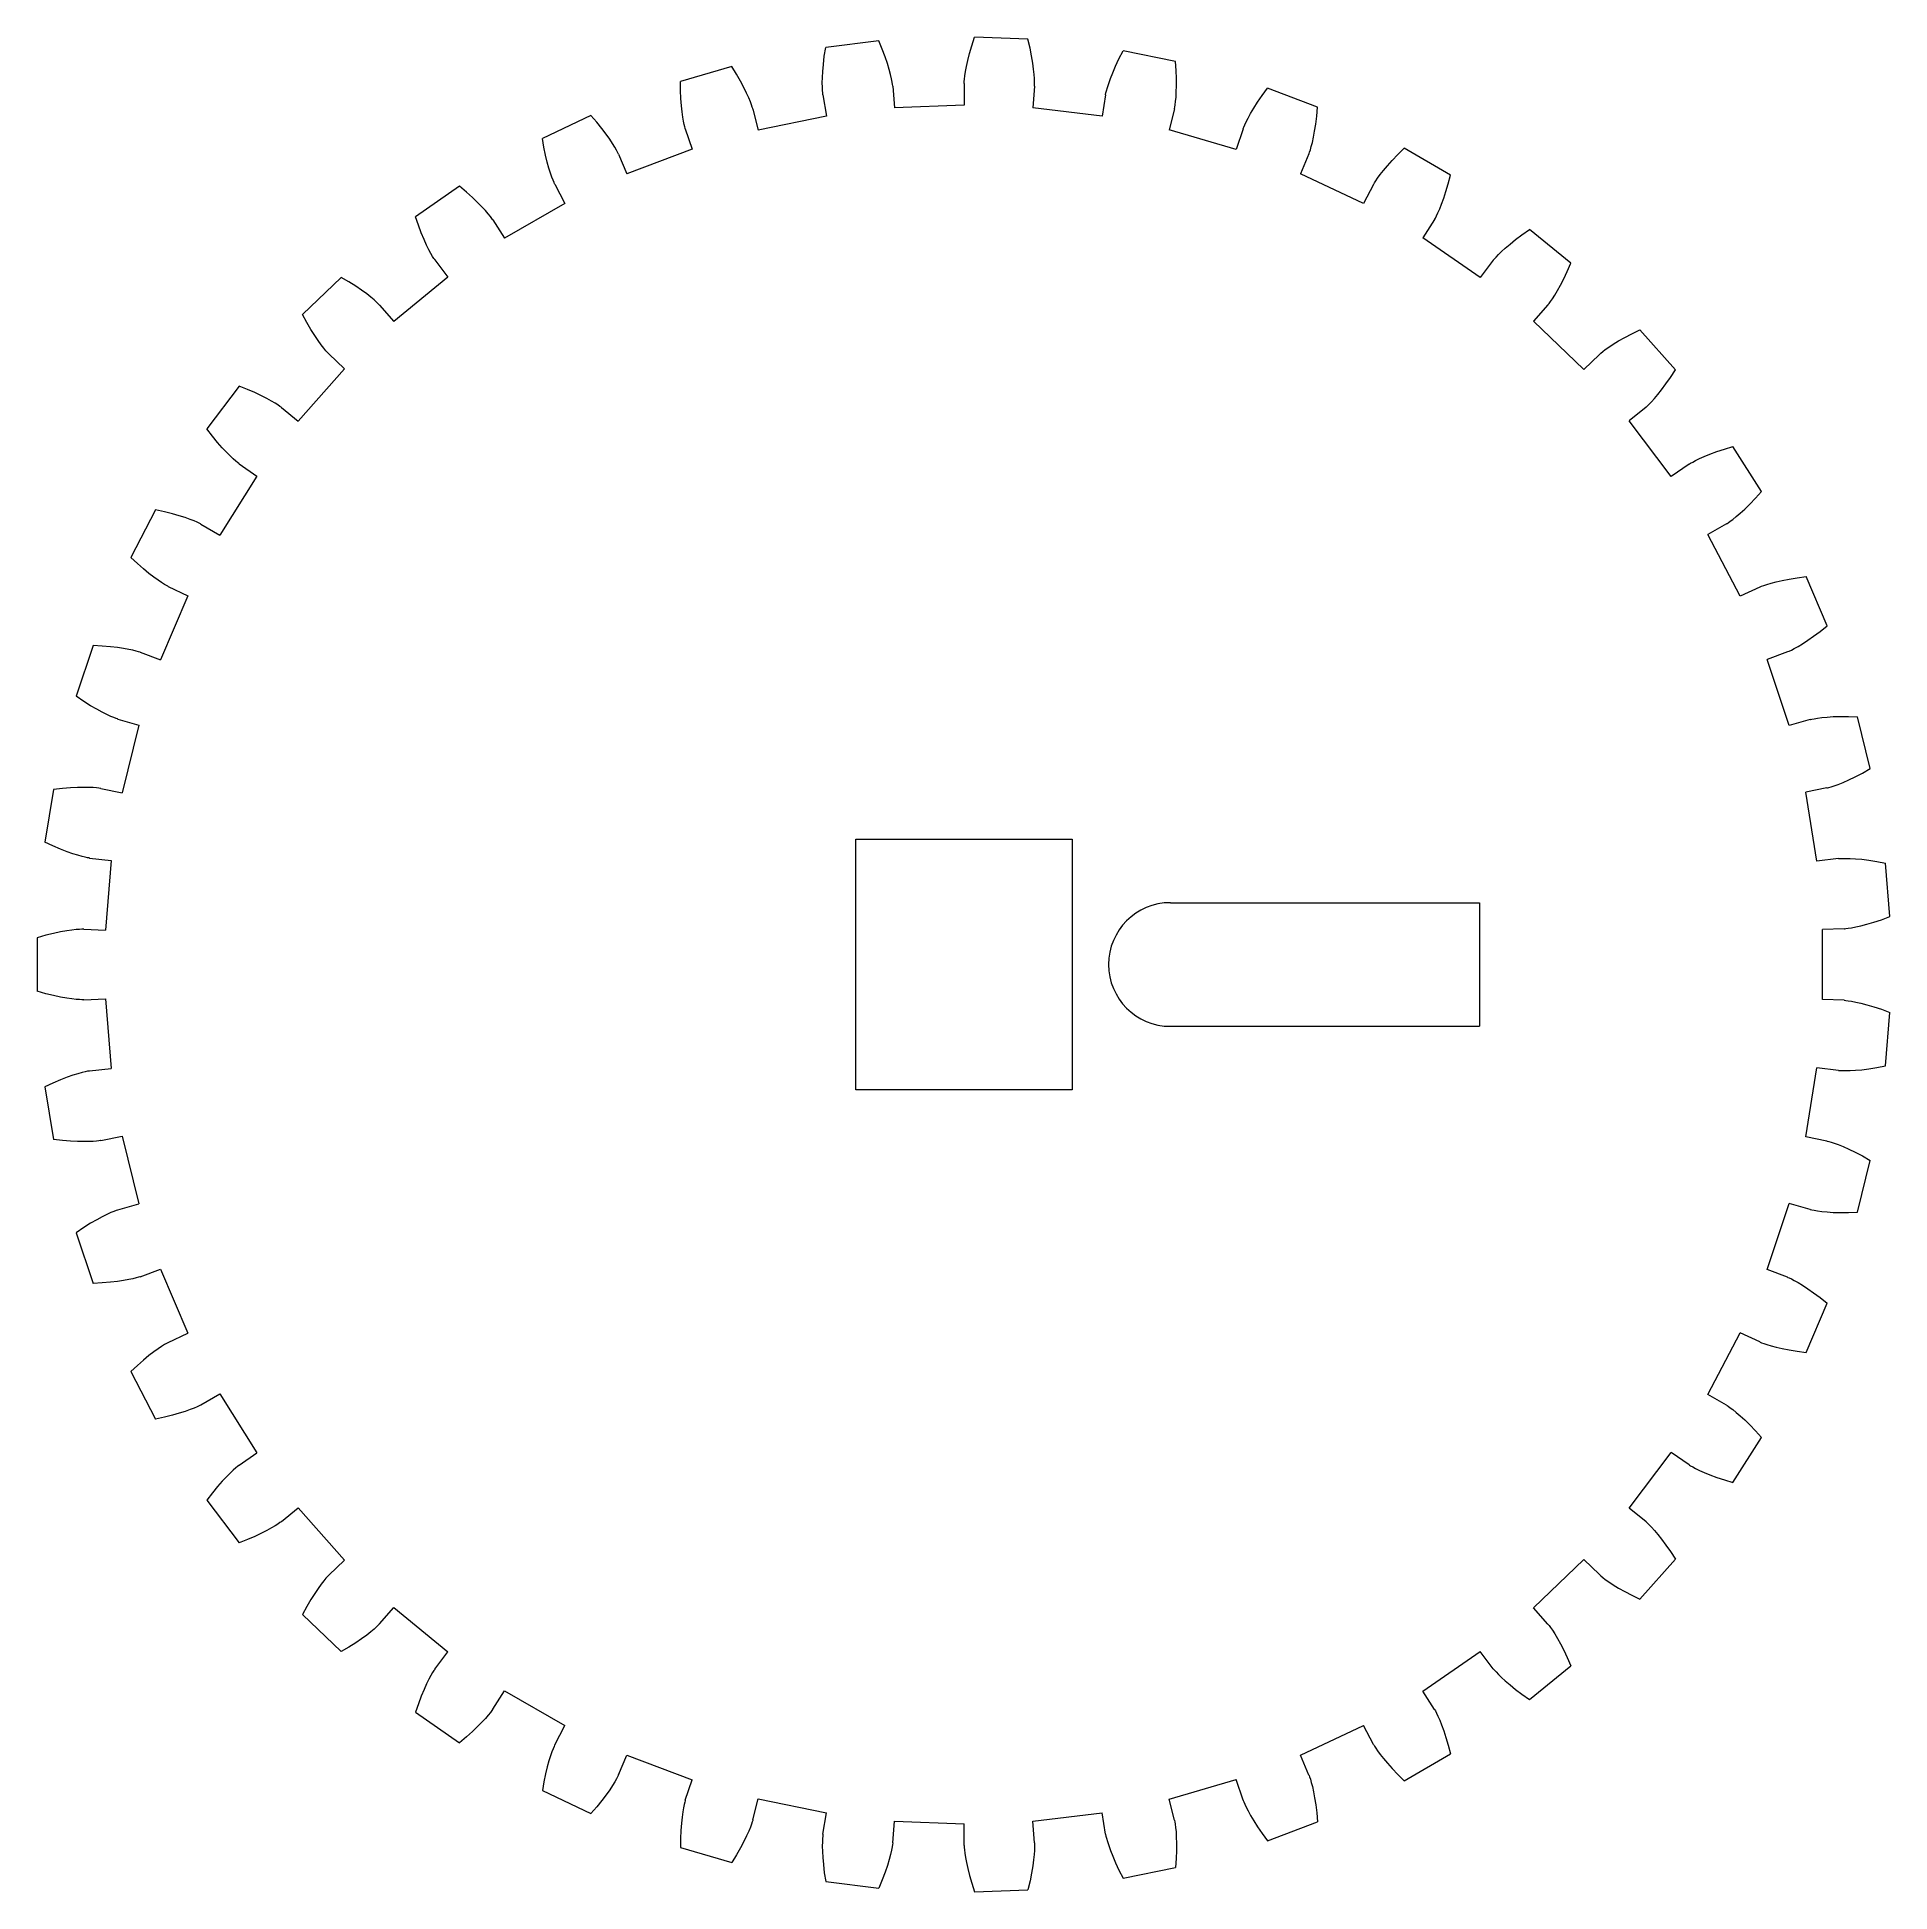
# Model space of a CAD drawing. Header units: millimetres. Extents: x -30 to 30, y -30 to 30.
import ezdxf

# ---------------------------------------------------------------- set-up
doc = ezdxf.new("R2010")
doc.units = ezdxf.units.MM
doc.layers.get('0').update_dxf_attribs({"linetype": 'CONTINUOUS', "lineweight": 0})

msp = doc.modelspace()

# ---------------------------------------------------------------- linework, layer by layer
for p, q in [((0.253, 29.72), (0.343, 29.998)), ((0.343, 29.998), (0.343, 29.998)), ((-4.517, 29.376), (-4.473, 29.665)), ((-2.756, 29.873), (-4.473, 29.665)), ((-4.473, 29.665), (-4.473, 29.665)), ((-2.644, 29.603), (-2.756, 29.873)), ((-2.756, 29.873), (-2.756, 29.873)), ((-2.552, 29.358), (-2.644, 29.603)), ((0.124, 29.244), (0.181, 29.468)), ((0.181, 29.468), (0.253, 29.72)), ((2.072, 29.928), (0.343, 29.998)), ((2.139, 29.644), (2.072, 29.928)), ((2.072, 29.928), (2.072, 29.928)), ((2.191, 29.387), (2.139, 29.644)), ((5.017, 29.294), (5.151, 29.555)), ((5.151, 29.555), (5.151, 29.555)), ((6.846, 29.208), (5.151, 29.555)), ((-7.512, 29.044), (-9.174, 28.563)), ((-7.358, 28.796), (-7.512, 29.044)), ((-7.512, 29.044), (-7.512, 29.044)), ((-4.579, 28.686), (-4.568, 28.886)), ((-4.568, 28.886), (-4.548, 29.116)), ((-4.548, 29.116), (-4.517, 29.376)), ((-2.477, 29.14), (-2.552, 29.358)), ((-2.419, 28.948), (-2.477, 29.14)), ((-2.375, 28.784), (-2.419, 28.948)), ((0.031, 28.745), (0.051, 28.882)), ((0.051, 28.882), (0.082, 29.049)), ((0.082, 29.049), (0.124, 29.244)), ((2.229, 29.16), (2.191, 29.387)), ((2.256, 28.961), (2.229, 29.16)), ((2.273, 28.793), (2.256, 28.961)), ((4.741, 28.66), (4.814, 28.846)), ((4.814, 28.846), (4.906, 29.058)), ((4.906, 29.058), (5.017, 29.294)), ((6.867, 28.917), (6.846, 29.208)), ((6.846, 29.208), (6.846, 29.208)), ((6.877, 28.655), (6.867, 28.917)), ((-9.171, 28.27), (-9.174, 28.563)), ((-9.174, 28.563), (-9.174, 28.563)), ((-9.16, 28.009), (-9.171, 28.27)), ((-7.228, 28.569), (-7.358, 28.796)), ((-7.119, 28.365), (-7.228, 28.569)), ((-7.031, 28.185), (-7.119, 28.365)), ((-4.582, 28.516), (-4.579, 28.686)), ((-4.581, 28.378), (-4.582, 28.516)), ((-4.576, 28.27), (-4.581, 28.378)), ((-4.57, 28.194), (-4.576, 28.27)), ((-2.344, 28.65), (-2.375, 28.784)), ((-2.323, 28.544), (-2.344, 28.65)), ((-2.31, 28.468), (-2.323, 28.544)), ((-2.304, 28.422), (-2.31, 28.468)), ((-2.302, 28.407), (-2.304, 28.422)), ((-2.302, 28.407), (-2.246, 27.709)), ((0.009, 28.515), (0.012, 28.562)), ((0.009, 28.5), (0.009, 28.515)), ((0.009, 28.5), (0.009, 27.8)), ((0.012, 28.562), (0.018, 28.638)), ((0.018, 28.638), (0.031, 28.745)), ((2.284, 28.408), (2.228, 27.711)), ((2.282, 28.655), (2.273, 28.793)), ((2.286, 28.547), (2.282, 28.655)), ((2.284, 28.408), (2.285, 28.424)), ((2.285, 28.424), (2.286, 28.47)), ((2.286, 28.47), (2.286, 28.547)), ((4.593, 28.19), (4.612, 28.264)), ((4.612, 28.264), (4.641, 28.368)), ((4.641, 28.368), (4.684, 28.5)), ((4.684, 28.5), (4.741, 28.66)), ((6.862, 28.055), (6.872, 28.224)), ((6.872, 28.224), (6.878, 28.424)), ((6.878, 28.424), (6.877, 28.655)), ((9.651, 28.11), (9.825, 28.346)), ((9.825, 28.346), (9.825, 28.346)), ((11.442, 27.732), (9.825, 28.346)), ((-9.143, 27.779), (-9.16, 28.009)), ((-9.121, 27.58), (-9.143, 27.779)), ((-6.962, 28.031), (-7.031, 28.185)), ((-6.909, 27.903), (-6.962, 28.031)), ((-6.871, 27.802), (-6.909, 27.903)), ((-6.847, 27.729), (-6.871, 27.802)), ((-6.833, 27.685), (-6.847, 27.729)), ((-6.829, 27.67), (-6.833, 27.685)), ((-6.829, 27.67), (-6.662, 26.99)), ((-4.565, 28.148), (-4.57, 28.194)), ((-4.563, 28.132), (-4.565, 28.148)), ((-4.563, 28.132), (-4.451, 27.441)), ((0.009, 27.8), (-2.246, 27.709)), ((4.468, 27.439), (2.228, 27.711)), ((4.581, 28.129), (4.468, 27.439)), ((4.581, 28.129), (4.583, 28.145)), ((4.583, 28.145), (4.593, 28.19)), ((6.812, 27.674), (6.644, 26.994)), ((6.812, 27.674), (6.815, 27.689)), ((6.815, 27.689), (6.824, 27.734)), ((6.824, 27.734), (6.836, 27.81)), ((6.836, 27.81), (6.849, 27.917)), ((6.849, 27.917), (6.862, 28.055)), ((9.276, 27.528), (9.379, 27.7)), ((9.379, 27.7), (9.503, 27.894)), ((9.503, 27.894), (9.651, 28.11)), ((11.416, 27.441), (11.442, 27.732)), ((11.442, 27.732), (11.442, 27.732)), ((-12.074, 27.463), (-13.637, 26.721)), ((-11.882, 27.242), (-12.074, 27.463)), ((-12.074, 27.463), (-12.074, 27.463)), ((-11.717, 27.039), (-11.882, 27.242)), ((-11.577, 26.855), (-11.717, 27.039)), ((-9.097, 27.412), (-9.121, 27.58)), ((-9.074, 27.276), (-9.097, 27.412)), ((-9.052, 27.17), (-9.074, 27.276)), ((-9.033, 27.095), (-9.052, 27.17)), ((-9.021, 27.051), (-9.033, 27.095)), ((-9.016, 27.036), (-9.021, 27.051)), ((-9.016, 27.036), (-8.795, 26.372)), ((-4.451, 27.441), (-6.662, 26.99)), ((9.034, 27.03), (8.812, 26.367)), ((9.034, 27.03), (9.039, 27.045)), ((9.039, 27.045), (9.056, 27.088)), ((9.056, 27.088), (9.086, 27.159)), ((9.086, 27.159), (9.132, 27.256)), ((9.132, 27.256), (9.195, 27.38)), ((9.195, 27.38), (9.276, 27.528)), ((11.348, 26.953), (11.384, 27.181)), ((11.384, 27.181), (11.416, 27.441)), ((-13.587, 26.433), (-13.637, 26.721)), ((-13.637, 26.721), (-13.637, 26.721)), ((-13.534, 26.177), (-13.587, 26.433)), ((-11.461, 26.692), (-11.577, 26.855)), ((-11.368, 26.551), (-11.461, 26.692)), ((-11.295, 26.433), (-11.368, 26.551)), ((-11.242, 26.339), (-11.295, 26.433)), ((8.812, 26.367), (6.644, 26.994)), ((11.208, 26.354), (11.239, 26.457)), ((11.239, 26.457), (11.274, 26.591)), ((11.274, 26.591), (11.311, 26.756)), ((11.311, 26.756), (11.348, 26.953)), ((14.036, 26.198), (14.245, 26.402)), ((14.245, 26.402), (14.245, 26.402)), ((15.743, 25.537), (14.245, 26.402)), ((-13.48, 25.952), (-13.534, 26.177)), ((-13.427, 25.759), (-13.48, 25.952)), ((-11.206, 26.271), (-11.242, 26.339)), ((-11.186, 26.23), (-11.206, 26.271)), ((-11.179, 26.216), (-11.186, 26.23)), ((-11.179, 26.216), (-10.905, 25.572)), ((-8.795, 26.372), (-10.905, 25.572)), ((11.163, 26.223), (10.889, 25.579)), ((11.163, 26.223), (11.168, 26.237)), ((11.168, 26.237), (11.184, 26.281)), ((11.184, 26.281), (11.208, 26.354)), ((13.572, 25.683), (13.701, 25.837)), ((13.701, 25.837), (13.855, 26.009)), ((13.855, 26.009), (14.036, 26.198)), ((-13.377, 25.598), (-13.427, 25.759)), ((-13.331, 25.467), (-13.377, 25.598)), ((-13.293, 25.366), (-13.331, 25.467)), ((-13.263, 25.295), (-13.293, 25.366)), ((-13.243, 25.253), (-13.263, 25.295)), ((-13.237, 25.24), (-13.243, 25.253)), ((-13.237, 25.24), (-12.911, 24.62)), ((12.927, 24.612), (10.889, 25.579)), ((13.253, 25.231), (12.927, 24.612)), ((13.253, 25.231), (13.26, 25.245)), ((13.26, 25.245), (13.284, 25.284)), ((13.284, 25.284), (13.325, 25.349)), ((13.325, 25.349), (13.386, 25.438)), ((13.386, 25.438), (13.468, 25.55)), ((13.468, 25.55), (13.572, 25.683)), ((15.597, 25.003), (15.67, 25.254)), ((15.67, 25.254), (15.743, 25.537)), ((15.743, 25.537), (15.743, 25.537)), ((-16.323, 25.171), (-17.747, 24.188)), ((-16.098, 24.983), (-16.323, 25.171)), ((-16.323, 25.171), (-16.323, 25.171)), ((-15.903, 24.81), (-16.098, 24.983)), ((-15.735, 24.651), (-15.903, 24.81)), ((-15.595, 24.508), (-15.735, 24.651)), ((-12.911, 24.62), (-14.866, 23.492)), ((15.456, 24.595), (15.525, 24.784)), ((15.525, 24.784), (15.597, 25.003)), ((-17.651, 23.911), (-17.747, 24.188)), ((-17.747, 24.188), (-17.747, 24.188)), ((-15.48, 24.384), (-15.595, 24.508)), ((-15.389, 24.279), (-15.48, 24.384)), ((-15.322, 24.195), (-15.389, 24.279)), ((-15.275, 24.134), (-15.322, 24.195)), ((-15.248, 24.096), (-15.275, 24.134)), ((-15.24, 24.083), (-15.248, 24.096)), ((-15.24, 24.083), (-14.866, 23.492)), ((15.225, 24.093), (14.851, 23.501)), ((15.225, 24.093), (15.233, 24.106)), ((15.233, 24.106), (15.255, 24.146)), ((15.255, 24.146), (15.291, 24.214)), ((15.291, 24.214), (15.337, 24.312)), ((15.337, 24.312), (15.393, 24.438)), ((15.393, 24.438), (15.456, 24.595)), ((-17.558, 23.667), (-17.651, 23.911)), ((-17.469, 23.454), (-17.558, 23.667)), ((-17.385, 23.272), (-17.469, 23.454)), ((16.708, 22.219), (14.851, 23.501)), ((17.668, 23.304), (17.847, 23.449)), ((17.847, 23.449), (18.056, 23.607)), ((18.056, 23.607), (18.295, 23.776)), ((18.295, 23.776), (18.295, 23.776)), ((19.635, 22.681), (18.295, 23.776)), ((-17.31, 23.12), (-17.385, 23.272)), ((-17.244, 22.999), (-17.31, 23.12)), ((-17.19, 22.906), (-17.244, 22.999)), ((-17.149, 22.84), (-17.19, 22.906)), ((-17.123, 22.802), (-17.149, 22.84)), ((-17.114, 22.79), (-17.123, 22.802)), ((17.138, 22.791), (17.168, 22.826)), ((17.168, 22.826), (17.219, 22.884)), ((17.219, 22.884), (17.293, 22.962)), ((17.293, 22.962), (17.392, 23.059)), ((17.392, 23.059), (17.516, 23.174)), ((17.516, 23.174), (17.668, 23.304)), ((-20.149, 22.226), (-21.397, 21.028)), ((-19.897, 22.078), (-20.149, 22.226)), ((-20.149, 22.226), (-20.149, 22.226)), ((-16.694, 22.23), (-18.441, 20.803)), ((-17.114, 22.79), (-16.694, 22.23)), ((17.128, 22.779), (16.708, 22.219)), ((17.128, 22.779), (17.138, 22.791)), ((19.406, 22.177), (19.518, 22.413)), ((19.518, 22.413), (19.635, 22.681)), ((19.635, 22.681), (19.635, 22.681)), ((-19.676, 21.937), (-19.897, 22.078)), ((-19.486, 21.807), (-19.676, 21.937)), ((-19.324, 21.689), (-19.486, 21.807)), ((-19.191, 21.585), (-19.324, 21.689)), ((19.039, 21.536), (19.114, 21.653)), ((19.114, 21.653), (19.202, 21.798)), ((19.202, 21.798), (19.299, 21.972)), ((19.299, 21.972), (19.406, 22.177)), ((-21.259, 20.77), (-21.397, 21.028)), ((-21.397, 21.028), (-21.397, 21.028)), ((-19.085, 21.496), (-19.191, 21.585)), ((-19.004, 21.424), (-19.085, 21.496)), ((-18.949, 21.371), (-19.004, 21.424)), ((-18.916, 21.338), (-18.949, 21.371)), ((-18.906, 21.327), (-18.916, 21.338)), ((-18.906, 21.327), (-18.441, 20.803)), ((18.892, 21.339), (18.428, 20.814)), ((18.892, 21.339), (18.902, 21.35)), ((18.902, 21.35), (18.931, 21.386)), ((18.931, 21.386), (18.977, 21.448)), ((18.977, 21.448), (19.039, 21.536)), ((-21.127, 20.544), (-21.259, 20.77)), ((-21.005, 20.348), (-21.127, 20.544)), ((20.056, 19.251), (18.428, 20.814)), ((21.378, 20.283), (21.609, 20.405)), ((21.609, 20.405), (21.872, 20.533)), ((21.872, 20.533), (21.872, 20.533)), ((23.02, 19.238), (21.872, 20.533)), ((-20.893, 20.182), (-21.005, 20.348)), ((-20.794, 20.044), (-20.893, 20.182)), ((-20.71, 19.935), (-20.794, 20.044)), ((-20.641, 19.852), (-20.71, 19.935)), ((-20.59, 19.794), (-20.641, 19.852)), ((20.607, 19.777), (20.667, 19.825)), ((20.667, 19.825), (20.752, 19.89)), ((20.752, 19.89), (20.865, 19.97)), ((20.865, 19.97), (21.007, 20.064)), ((21.007, 20.064), (21.177, 20.169)), ((21.177, 20.169), (21.378, 20.283)), ((-20.043, 19.264), (-21.54, 17.575)), ((-20.559, 19.76), (-20.59, 19.794)), ((-20.548, 19.749), (-20.559, 19.76)), ((-20.548, 19.749), (-20.043, 19.264)), ((20.561, 19.736), (20.056, 19.251)), ((20.561, 19.736), (20.572, 19.747)), ((20.572, 19.747), (20.607, 19.777)), ((22.861, 18.992), (23.02, 19.238)), ((23.02, 19.238), (23.02, 19.238)), ((-23.454, 18.706), (-24.493, 17.323)), ((-23.181, 18.6), (-23.454, 18.706)), ((-23.454, 18.706), (-23.454, 18.706)), ((-22.941, 18.497), (-23.181, 18.6)), ((22.574, 18.592), (22.712, 18.777)), ((22.712, 18.777), (22.861, 18.992)), ((-22.731, 18.399), (-22.941, 18.497)), ((-22.553, 18.308), (-22.731, 18.399)), ((-22.405, 18.227), (-22.553, 18.308)), ((-22.286, 18.156), (-22.405, 18.227)), ((-22.195, 18.098), (-22.286, 18.156)), ((-22.131, 18.054), (-22.195, 18.098)), ((-22.094, 18.027), (-22.131, 18.054)), ((-22.082, 18.018), (-22.094, 18.027)), ((-22.082, 18.018), (-21.54, 17.575)), ((22.071, 18.032), (21.528, 17.589)), ((22.071, 18.032), (22.082, 18.042)), ((22.082, 18.042), (22.116, 18.073)), ((22.116, 18.073), (22.172, 18.126)), ((22.172, 18.126), (22.247, 18.204)), ((22.247, 18.204), (22.34, 18.306)), ((22.34, 18.306), (22.45, 18.435)), ((22.45, 18.435), (22.574, 18.592)), ((22.884, 15.785), (21.528, 17.589)), ((-24.315, 17.091), (-24.493, 17.323)), ((-24.493, 17.323), (-24.493, 17.323)), ((-24.149, 16.889), (-24.315, 17.091)), ((-23.997, 16.715), (-24.149, 16.889)), ((-23.86, 16.569), (-23.997, 16.715)), ((-23.741, 16.449), (-23.86, 16.569)), ((-23.639, 16.354), (-23.741, 16.449)), ((-23.558, 16.283), (-23.639, 16.354)), ((-23.499, 16.234), (-23.558, 16.283)), ((-23.462, 16.206), (-23.499, 16.234)), ((-23.45, 16.197), (-23.462, 16.206)), ((23.473, 16.191), (23.512, 16.215)), ((23.512, 16.215), (23.579, 16.253)), ((23.579, 16.253), (23.674, 16.304)), ((23.674, 16.304), (23.799, 16.365)), ((23.799, 16.365), (23.953, 16.434)), ((23.953, 16.434), (24.138, 16.51)), ((24.138, 16.51), (24.355, 16.591)), ((24.355, 16.591), (24.603, 16.674)), ((24.603, 16.674), (24.883, 16.758)), ((24.883, 16.758), (24.883, 16.758)), ((25.807, 15.296), (24.883, 16.758)), ((-22.874, 15.799), (-24.08, 13.892)), ((-23.45, 16.197), (-22.874, 15.799)), ((23.46, 16.182), (22.884, 15.785)), ((23.46, 16.182), (23.473, 16.191)), ((25.43, 14.891), (25.611, 15.079)), ((25.611, 15.079), (25.807, 15.296)), ((25.807, 15.296), (25.807, 15.296)), ((-26.151, 14.702), (-26.955, 13.17)), ((-25.865, 14.641), (-26.151, 14.702)), ((-26.151, 14.702), (-26.151, 14.702)), ((-25.611, 14.577), (-25.865, 14.641)), ((-25.389, 14.514), (-25.611, 14.577)), ((-25.198, 14.454), (-25.389, 14.514)), ((-25.038, 14.397), (-25.198, 14.454)), ((24.792, 14.335), (24.879, 14.399)), ((24.879, 14.399), (24.987, 14.486)), ((24.987, 14.486), (25.116, 14.595)), ((25.116, 14.595), (25.264, 14.73)), ((25.264, 14.73), (25.43, 14.891)), ((-24.909, 14.346), (-25.038, 14.397)), ((-24.811, 14.303), (-24.909, 14.346)), ((-24.741, 14.271), (-24.811, 14.303)), ((-24.7, 14.25), (-24.741, 14.271)), ((-24.686, 14.242), (-24.7, 14.25)), ((-24.686, 14.242), (-24.08, 13.892)), ((24.677, 14.258), (24.071, 13.908)), ((25.12, 11.91), (24.071, 13.908)), ((24.677, 14.258), (24.69, 14.266)), ((24.69, 14.266), (24.729, 14.291)), ((24.729, 14.291), (24.792, 14.335)), ((-26.742, 12.969), (-26.955, 13.17)), ((-26.955, 13.17), (-26.955, 13.17)), ((-26.546, 12.796), (-26.742, 12.969)), ((-26.367, 12.649), (-26.546, 12.796)), ((-26.209, 12.527), (-26.367, 12.649)), ((-26.072, 12.428), (-26.209, 12.527)), ((-25.957, 12.351), (-26.072, 12.428)), ((-25.865, 12.293), (-25.957, 12.351)), ((-25.799, 12.255), (-25.865, 12.293)), ((-25.758, 12.233), (-25.799, 12.255)), ((-25.744, 12.226), (-25.758, 12.233)), ((-25.744, 12.226), (-25.112, 11.926)), ((25.752, 12.21), (25.12, 11.91)), ((25.752, 12.21), (25.766, 12.216)), ((25.766, 12.216), (25.809, 12.233)), ((25.809, 12.233), (25.881, 12.261)), ((25.881, 12.261), (25.983, 12.295)), ((25.983, 12.295), (26.116, 12.335)), ((26.116, 12.335), (26.279, 12.379)), ((26.279, 12.379), (26.474, 12.424)), ((26.474, 12.424), (26.701, 12.469)), ((26.701, 12.469), (26.959, 12.512)), ((26.959, 12.512), (27.249, 12.55)), ((27.249, 12.55), (27.249, 12.55)), ((27.927, 10.958), (27.249, 12.55)), ((-25.112, 11.926), (-25.997, 9.85)), ((27.699, 10.776), (27.927, 10.958)), ((27.927, 10.958), (27.927, 10.958)), ((-28.17, 10.317), (-28.718, 8.676)), ((-27.878, 10.302), (-28.17, 10.317)), ((-28.17, 10.317), (-28.17, 10.317)), ((-27.617, 10.28), (-27.878, 10.302)), ((-27.388, 10.254), (-27.617, 10.28)), ((-27.19, 10.224), (-27.388, 10.254)), ((-27.024, 10.194), (-27.19, 10.224)), ((26.771, 10.172), (26.866, 10.222)), ((26.866, 10.222), (26.987, 10.29)), ((26.987, 10.29), (27.132, 10.377)), ((27.132, 10.377), (27.3, 10.487)), ((27.3, 10.487), (27.489, 10.619)), ((27.489, 10.619), (27.699, 10.776)), ((-26.888, 10.165), (-27.024, 10.194)), ((-26.784, 10.138), (-26.888, 10.165)), ((-26.71, 10.117), (-26.784, 10.138)), ((-26.666, 10.103), (-26.71, 10.117)), ((-26.651, 10.098), (-26.666, 10.103)), ((-26.651, 10.098), (-25.997, 9.85)), ((26.645, 10.115), (25.99, 9.866)), ((26.705, 7.726), (25.99, 9.866)), ((26.645, 10.115), (26.659, 10.12)), ((26.659, 10.12), (26.701, 10.139)), ((26.701, 10.139), (26.771, 10.172)), ((-28.476, 8.512), (-28.718, 8.676)), ((-28.718, 8.676), (-28.718, 8.676)), ((-28.254, 8.372), (-28.476, 8.512)), ((-28.055, 8.256), (-28.254, 8.372)), ((-27.879, 8.16), (-28.055, 8.256)), ((-27.728, 8.085), (-27.879, 8.16)), ((-27.602, 8.027), (-27.728, 8.085)), ((-27.502, 7.985), (-27.602, 8.027)), ((-27.431, 7.958), (-27.502, 7.985)), ((-27.387, 7.943), (-27.431, 7.958)), ((-27.372, 7.938), (-27.387, 7.943)), ((-27.372, 7.938), (-26.7, 7.743)), ((27.377, 7.92), (26.705, 7.726)), ((27.377, 7.92), (27.392, 7.924)), ((27.392, 7.924), (27.437, 7.935)), ((27.437, 7.935), (27.513, 7.95)), ((27.513, 7.95), (27.619, 7.968)), ((27.619, 7.968), (27.756, 7.986)), ((27.756, 7.986), (27.925, 8.003)), ((27.925, 8.003), (28.124, 8.017)), ((28.124, 8.017), (28.355, 8.025)), ((28.355, 8.025), (28.617, 8.025)), ((28.617, 8.025), (28.909, 8.016)), ((28.909, 8.016), (28.909, 8.016)), ((29.323, 6.337), (28.909, 8.016)), ((-26.7, 7.743), (-27.24, 5.552)), ((28.628, 5.972), (28.837, 6.072)), ((28.837, 6.072), (29.068, 6.193)), ((29.068, 6.193), (29.323, 6.337)), ((29.323, 6.337), (29.323, 6.337)), ((-29.46, 5.664), (-29.738, 3.957)), ((-29.17, 5.697), (-29.46, 5.664)), ((-29.46, 5.664), (-29.46, 5.664)), ((-28.909, 5.717), (-29.17, 5.697)), ((-28.678, 5.728), (-28.909, 5.717)), ((-28.478, 5.73), (-28.678, 5.728)), ((-28.309, 5.727), (-28.478, 5.73)), ((-28.17, 5.72), (-28.309, 5.727)), ((-28.063, 5.711), (-28.17, 5.72)), ((-27.987, 5.701), (-28.063, 5.711)), ((-27.941, 5.695), (-27.987, 5.701)), ((-27.926, 5.692), (-27.941, 5.695)), ((-27.926, 5.692), (-27.24, 5.552)), ((27.922, 5.71), (27.236, 5.569)), ((27.598, 3.342), (27.236, 5.569)), ((27.922, 5.71), (27.937, 5.713)), ((27.937, 5.713), (27.982, 5.725)), ((27.982, 5.725), (28.056, 5.746)), ((28.056, 5.746), (28.158, 5.78)), ((28.158, 5.78), (28.288, 5.827)), ((28.288, 5.827), (28.445, 5.891)), ((28.445, 5.891), (28.628, 5.972)), ((-29.473, 3.834), (-29.738, 3.957)), ((-29.738, 3.957), (-29.738, 3.957)), ((-29.232, 3.732), (-29.473, 3.834)), ((-29.016, 3.649), (-29.232, 3.732)), ((-28.827, 3.583), (-29.016, 3.649)), ((-3.5, -4.05), (-3.5, 4.05)), ((-3.5, 4.05), (3.5, 4.05)), ((3.5, 4.05), (3.5, -4.05)), ((-28.665, 3.532), (-28.827, 3.583)), ((-28.532, 3.495), (-28.665, 3.532)), ((-28.427, 3.47), (-28.532, 3.495)), ((-28.352, 3.454), (-28.427, 3.47)), ((-28.306, 3.446), (-28.352, 3.454)), ((-28.291, 3.444), (-28.306, 3.446)), ((-28.291, 3.444), (-27.596, 3.36)), ((-27.596, 3.36), (-27.778, 1.111)), ((28.293, 3.426), (27.598, 3.342)), ((28.293, 3.426), (28.309, 3.428)), ((28.309, 3.428), (28.355, 3.431)), ((28.355, 3.431), (28.432, 3.434)), ((28.432, 3.434), (28.539, 3.434)), ((28.539, 3.434), (28.678, 3.431)), ((28.678, 3.431), (28.847, 3.42)), ((28.847, 3.42), (29.046, 3.402)), ((29.046, 3.402), (29.275, 3.372)), ((29.275, 3.372), (29.534, 3.331)), ((29.534, 3.331), (29.821, 3.275)), ((29.821, 3.275), (29.821, 3.275)), ((29.96, 1.551), (29.821, 3.275)), ((6.679, 2), (16.679, 2)), ((16.679, 2), (16.679, -2)), ((28.721, 1.188), (28.857, 1.214)), ((28.857, 1.214), (29.022, 1.251)), ((29.022, 1.251), (29.216, 1.302)), ((29.216, 1.302), (29.437, 1.367)), ((29.437, 1.367), (29.685, 1.45)), ((29.685, 1.45), (29.96, 1.551)), ((29.96, 1.551), (29.96, 1.551)), ((-29.706, 0.944), (-29.988, 0.865)), ((-29.988, 0.865), (-29.988, 0.865)), ((-29.988, 0.865), (-29.988, -0.865)), ((-29.452, 1.006), (-29.706, 0.944)), ((-29.226, 1.053), (-29.452, 1.006)), ((-29.029, 1.088), (-29.226, 1.053)), ((-28.861, 1.112), (-29.029, 1.088)), ((-28.723, 1.127), (-28.861, 1.112)), ((-28.616, 1.135), (-28.723, 1.127)), ((-28.539, 1.138), (-28.616, 1.135)), ((-28.493, 1.139), (-28.539, 1.138)), ((-28.477, 1.139), (-28.493, 1.139)), ((-28.477, 1.139), (-27.778, 1.111)), ((28.477, 1.157), (27.777, 1.128)), ((27.777, -1.128), (27.777, 1.128)), ((28.477, 1.157), (28.492, 1.158)), ((28.492, 1.158), (28.538, 1.162)), ((28.538, 1.162), (28.614, 1.171)), ((28.614, 1.171), (28.721, 1.188)), ((-29.706, -0.944), (-29.988, -0.865)), ((-29.988, -0.865), (-29.988, -0.865)), ((-29.452, -1.006), (-29.706, -0.944)), ((-29.226, -1.053), (-29.452, -1.006)), ((-29.029, -1.088), (-29.226, -1.053)), ((-28.861, -1.112), (-29.029, -1.088)), ((-28.723, -1.127), (-28.861, -1.112)), ((-28.616, -1.135), (-28.723, -1.127)), ((-28.539, -1.138), (-28.616, -1.135)), ((-28.493, -1.139), (-28.539, -1.138)), ((-28.477, -1.139), (-28.493, -1.139)), ((-28.477, -1.139), (-27.778, -1.111)), ((-27.778, -1.111), (-27.596, -3.36)), ((28.477, -1.157), (27.777, -1.128)), ((28.477, -1.157), (28.492, -1.158)), ((28.492, -1.158), (28.538, -1.162)), ((28.538, -1.162), (28.614, -1.171)), ((28.614, -1.171), (28.721, -1.188)), ((28.721, -1.188), (28.857, -1.214)), ((28.857, -1.214), (29.022, -1.251)), ((29.022, -1.251), (29.216, -1.302)), ((29.216, -1.302), (29.437, -1.367)), ((29.437, -1.367), (29.685, -1.45)), ((29.685, -1.45), (29.96, -1.551)), ((29.821, -3.275), (29.96, -1.551)), ((29.96, -1.551), (29.96, -1.551)), ((6.679, -2), (16.679, -2)), ((-28.827, -3.583), (-29.016, -3.649)), ((-28.665, -3.532), (-28.827, -3.583)), ((-28.532, -3.495), (-28.665, -3.532)), ((-28.427, -3.47), (-28.532, -3.495)), ((-28.352, -3.454), (-28.427, -3.47)), ((-28.306, -3.446), (-28.352, -3.454)), ((-28.291, -3.444), (-28.306, -3.446)), ((-28.291, -3.444), (-27.596, -3.36)), ((27.236, -5.569), (27.598, -3.342)), ((28.293, -3.426), (27.598, -3.342)), ((28.293, -3.426), (28.309, -3.428)), ((28.309, -3.428), (28.355, -3.431)), ((28.355, -3.431), (28.432, -3.434)), ((28.432, -3.434), (28.539, -3.434)), ((28.539, -3.434), (28.678, -3.431)), ((28.678, -3.431), (28.847, -3.42)), ((28.847, -3.42), (29.046, -3.402)), ((29.046, -3.402), (29.275, -3.372)), ((29.275, -3.372), (29.534, -3.331)), ((29.534, -3.331), (29.821, -3.275)), ((29.821, -3.275), (29.821, -3.275)), ((-29.473, -3.834), (-29.738, -3.957)), ((-29.738, -3.957), (-29.738, -3.957)), ((-29.738, -3.957), (-29.46, -5.664)), ((-29.232, -3.732), (-29.473, -3.834)), ((-29.016, -3.649), (-29.232, -3.732)), ((3.5, -4.05), (-3.5, -4.05)), ((-29.17, -5.697), (-29.46, -5.664)), ((-29.46, -5.664), (-29.46, -5.664)), ((-28.909, -5.717), (-29.17, -5.697)), ((-28.678, -5.728), (-28.909, -5.717)), ((-28.478, -5.73), (-28.678, -5.728)), ((-28.309, -5.727), (-28.478, -5.73)), ((-28.17, -5.72), (-28.309, -5.727)), ((-28.063, -5.711), (-28.17, -5.72)), ((-27.987, -5.701), (-28.063, -5.711)), ((-27.941, -5.695), (-27.987, -5.701)), ((-27.926, -5.692), (-27.941, -5.695)), ((-27.926, -5.692), (-27.24, -5.552)), ((-27.24, -5.552), (-26.7, -7.743)), ((27.922, -5.71), (27.236, -5.569)), ((27.922, -5.71), (27.937, -5.713)), ((27.937, -5.713), (27.982, -5.725)), ((27.982, -5.725), (28.056, -5.746)), ((28.056, -5.746), (28.158, -5.78)), ((28.158, -5.78), (28.288, -5.827)), ((28.288, -5.827), (28.445, -5.891)), ((28.445, -5.891), (28.628, -5.972)), ((28.628, -5.972), (28.837, -6.072)), ((28.837, -6.072), (29.068, -6.193)), ((28.909, -8.016), (29.323, -6.337)), ((29.068, -6.193), (29.323, -6.337)), ((29.323, -6.337), (29.323, -6.337)), ((-27.372, -7.938), (-26.7, -7.743)), ((25.99, -9.866), (26.705, -7.726)), ((27.377, -7.92), (26.705, -7.726)), ((-28.254, -8.372), (-28.476, -8.512)), ((-28.055, -8.256), (-28.254, -8.372)), ((-27.879, -8.16), (-28.055, -8.256)), ((-27.728, -8.085), (-27.879, -8.16)), ((-27.602, -8.027), (-27.728, -8.085)), ((-27.502, -7.985), (-27.602, -8.027)), ((-27.431, -7.958), (-27.502, -7.985)), ((-27.387, -7.943), (-27.431, -7.958)), ((-27.372, -7.938), (-27.387, -7.943)), ((27.377, -7.92), (27.392, -7.924)), ((27.392, -7.924), (27.437, -7.935)), ((27.437, -7.935), (27.513, -7.95)), ((27.513, -7.95), (27.619, -7.968)), ((27.619, -7.968), (27.756, -7.986)), ((27.756, -7.986), (27.925, -8.003)), ((27.925, -8.003), (28.124, -8.017)), ((28.124, -8.017), (28.355, -8.025)), ((28.355, -8.025), (28.617, -8.025)), ((28.617, -8.025), (28.909, -8.016)), ((28.909, -8.016), (28.909, -8.016)), ((-28.476, -8.512), (-28.718, -8.676)), ((-28.718, -8.676), (-28.718, -8.676)), ((-28.718, -8.676), (-28.17, -10.317)), ((-27.024, -10.194), (-27.19, -10.224)), ((-26.888, -10.165), (-27.024, -10.194)), ((-26.784, -10.138), (-26.888, -10.165)), ((-26.71, -10.117), (-26.784, -10.138)), ((-26.666, -10.103), (-26.71, -10.117)), ((-26.651, -10.098), (-26.666, -10.103)), ((-26.651, -10.098), (-25.997, -9.85)), ((-25.997, -9.85), (-25.112, -11.926)), ((26.645, -10.115), (25.99, -9.866)), ((26.645, -10.115), (26.659, -10.12)), ((26.659, -10.12), (26.701, -10.139)), ((26.701, -10.139), (26.771, -10.172)), ((26.771, -10.172), (26.866, -10.222)), ((-27.878, -10.302), (-28.17, -10.317)), ((-28.17, -10.317), (-28.17, -10.317)), ((-27.617, -10.28), (-27.878, -10.302)), ((-27.388, -10.254), (-27.617, -10.28)), ((-27.19, -10.224), (-27.388, -10.254)), ((26.866, -10.222), (26.987, -10.29)), ((26.987, -10.29), (27.132, -10.377)), ((27.132, -10.377), (27.3, -10.487)), ((27.3, -10.487), (27.489, -10.619)), ((27.489, -10.619), (27.699, -10.776)), ((27.699, -10.776), (27.927, -10.958)), ((27.249, -12.55), (27.927, -10.958)), ((27.927, -10.958), (27.927, -10.958)), ((-25.744, -12.226), (-25.112, -11.926)), ((24.071, -13.908), (25.12, -11.91)), ((25.752, -12.21), (25.12, -11.91)), ((-26.209, -12.527), (-26.367, -12.649)), ((-26.072, -12.428), (-26.209, -12.527)), ((-25.957, -12.351), (-26.072, -12.428)), ((-25.865, -12.293), (-25.957, -12.351)), ((-25.799, -12.255), (-25.865, -12.293)), ((-25.758, -12.233), (-25.799, -12.255)), ((-25.744, -12.226), (-25.758, -12.233)), ((25.752, -12.21), (25.766, -12.216)), ((25.766, -12.216), (25.809, -12.233)), ((25.809, -12.233), (25.881, -12.261)), ((25.881, -12.261), (25.983, -12.295)), ((25.983, -12.295), (26.116, -12.335)), ((26.116, -12.335), (26.279, -12.379)), ((26.279, -12.379), (26.474, -12.424)), ((26.474, -12.424), (26.701, -12.469)), ((26.701, -12.469), (26.959, -12.512)), ((26.959, -12.512), (27.249, -12.55)), ((27.249, -12.55), (27.249, -12.55)), ((-26.742, -12.969), (-26.955, -13.17)), ((-26.955, -13.17), (-26.955, -13.17)), ((-26.955, -13.17), (-26.151, -14.702)), ((-26.546, -12.796), (-26.742, -12.969)), ((-26.367, -12.649), (-26.546, -12.796)), ((-25.038, -14.397), (-25.198, -14.454)), ((-24.909, -14.346), (-25.038, -14.397)), ((-24.811, -14.303), (-24.909, -14.346)), ((-24.741, -14.271), (-24.811, -14.303)), ((-24.7, -14.25), (-24.741, -14.271)), ((-24.686, -14.242), (-24.7, -14.25)), ((-24.686, -14.242), (-24.08, -13.892)), ((-24.08, -13.892), (-22.874, -15.799)), ((24.677, -14.258), (24.071, -13.908)), ((24.677, -14.258), (24.69, -14.266)), ((24.69, -14.266), (24.729, -14.291)), ((24.729, -14.291), (24.792, -14.335)), ((24.792, -14.335), (24.879, -14.399)), ((-25.865, -14.641), (-26.151, -14.702)), ((-26.151, -14.702), (-26.151, -14.702)), ((-25.611, -14.577), (-25.865, -14.641)), ((-25.389, -14.514), (-25.611, -14.577)), ((-25.198, -14.454), (-25.389, -14.514)), ((24.879, -14.399), (24.987, -14.486)), ((24.987, -14.486), (25.116, -14.595)), ((25.116, -14.595), (25.264, -14.73)), ((25.264, -14.73), (25.43, -14.891)), ((25.43, -14.891), (25.611, -15.079)), ((24.883, -16.758), (25.807, -15.296)), ((25.611, -15.079), (25.807, -15.296)), ((25.807, -15.296), (25.807, -15.296)), ((-23.45, -16.197), (-23.462, -16.206)), ((-23.45, -16.197), (-22.874, -15.799)), ((21.528, -17.589), (22.884, -15.785)), ((23.46, -16.182), (22.884, -15.785)), ((23.46, -16.182), (23.473, -16.191)), ((23.473, -16.191), (23.512, -16.215)), ((-23.997, -16.715), (-24.149, -16.889)), ((-23.86, -16.569), (-23.997, -16.715)), ((-23.741, -16.449), (-23.86, -16.569)), ((-23.639, -16.354), (-23.741, -16.449)), ((-23.558, -16.283), (-23.639, -16.354)), ((-23.499, -16.234), (-23.558, -16.283)), ((-23.462, -16.206), (-23.499, -16.234)), ((23.512, -16.215), (23.579, -16.253)), ((23.579, -16.253), (23.674, -16.304)), ((23.674, -16.304), (23.799, -16.365)), ((23.799, -16.365), (23.953, -16.434)), ((23.953, -16.434), (24.138, -16.51)), ((24.138, -16.51), (24.355, -16.591)), ((24.355, -16.591), (24.603, -16.674)), ((24.603, -16.674), (24.883, -16.758)), ((24.883, -16.758), (24.883, -16.758)), ((-24.315, -17.091), (-24.493, -17.323)), ((-24.493, -17.323), (-24.493, -17.323)), ((-24.493, -17.323), (-23.454, -18.706)), ((-24.149, -16.889), (-24.315, -17.091)), ((-22.082, -18.018), (-21.54, -17.575)), ((-21.54, -17.575), (-20.043, -19.264)), ((22.071, -18.032), (21.528, -17.589)), ((-22.941, -18.497), (-23.181, -18.6)), ((-22.731, -18.399), (-22.941, -18.497)), ((-22.553, -18.308), (-22.731, -18.399)), ((-22.405, -18.227), (-22.553, -18.308)), ((-22.286, -18.156), (-22.405, -18.227)), ((-22.195, -18.098), (-22.286, -18.156)), ((-22.131, -18.054), (-22.195, -18.098)), ((-22.094, -18.027), (-22.131, -18.054)), ((-22.082, -18.018), (-22.094, -18.027)), ((22.071, -18.032), (22.082, -18.042)), ((22.082, -18.042), (22.116, -18.073)), ((22.116, -18.073), (22.172, -18.126)), ((22.172, -18.126), (22.247, -18.204)), ((22.247, -18.204), (22.34, -18.306)), ((22.34, -18.306), (22.45, -18.435)), ((22.45, -18.435), (22.574, -18.592)), ((22.574, -18.592), (22.712, -18.777)), ((-23.181, -18.6), (-23.454, -18.706)), ((-23.454, -18.706), (-23.454, -18.706)), ((22.712, -18.777), (22.861, -18.992)), ((22.861, -18.992), (23.02, -19.238)), ((-20.59, -19.794), (-20.641, -19.852)), ((-20.559, -19.76), (-20.59, -19.794)), ((-20.548, -19.749), (-20.559, -19.76)), ((-20.548, -19.749), (-20.043, -19.264)), ((18.428, -20.814), (20.056, -19.251)), ((20.561, -19.736), (20.056, -19.251)), ((20.561, -19.736), (20.572, -19.747)), ((20.572, -19.747), (20.607, -19.777)), ((20.607, -19.777), (20.667, -19.825)), ((21.872, -20.533), (23.02, -19.238)), ((23.02, -19.238), (23.02, -19.238)), ((-21.005, -20.348), (-21.127, -20.544)), ((-20.893, -20.182), (-21.005, -20.348)), ((-20.794, -20.044), (-20.893, -20.182)), ((-20.71, -19.935), (-20.794, -20.044)), ((-20.641, -19.852), (-20.71, -19.935)), ((20.667, -19.825), (20.752, -19.89)), ((20.752, -19.89), (20.865, -19.97)), ((20.865, -19.97), (21.007, -20.064)), ((21.007, -20.064), (21.177, -20.169)), ((21.177, -20.169), (21.378, -20.283)), ((21.378, -20.283), (21.609, -20.405)), ((-21.259, -20.77), (-21.397, -21.028)), ((-21.127, -20.544), (-21.259, -20.77)), ((-18.906, -21.327), (-18.441, -20.803)), ((-18.441, -20.803), (-16.694, -22.23)), ((18.892, -21.339), (18.428, -20.814)), ((21.609, -20.405), (21.872, -20.533)), ((21.872, -20.533), (21.872, -20.533)), ((-21.397, -21.028), (-21.397, -21.028)), ((-21.397, -21.028), (-20.149, -22.226)), ((-19.191, -21.585), (-19.324, -21.689)), ((-19.085, -21.496), (-19.191, -21.585)), ((-19.004, -21.424), (-19.085, -21.496)), ((-18.949, -21.371), (-19.004, -21.424)), ((-18.916, -21.338), (-18.949, -21.371)), ((-18.906, -21.327), (-18.916, -21.338)), ((18.892, -21.339), (18.902, -21.35)), ((18.902, -21.35), (18.931, -21.386)), ((18.931, -21.386), (18.977, -21.448)), ((18.977, -21.448), (19.039, -21.536)), ((19.039, -21.536), (19.114, -21.653)), ((-19.897, -22.078), (-20.149, -22.226)), ((-19.676, -21.937), (-19.897, -22.078)), ((-19.486, -21.807), (-19.676, -21.937)), ((-19.324, -21.689), (-19.486, -21.807)), ((19.114, -21.653), (19.202, -21.798)), ((19.202, -21.798), (19.299, -21.972)), ((19.299, -21.972), (19.406, -22.177)), ((19.406, -22.177), (19.518, -22.413)), ((-20.149, -22.226), (-20.149, -22.226)), ((-17.114, -22.79), (-17.123, -22.802)), ((-17.114, -22.79), (-16.694, -22.23)), ((14.851, -23.501), (16.708, -22.219)), ((17.128, -22.779), (16.708, -22.219)), ((17.128, -22.779), (17.138, -22.791)), ((17.138, -22.791), (17.168, -22.826)), ((18.295, -23.776), (19.635, -22.681)), ((19.518, -22.413), (19.635, -22.681)), ((19.635, -22.681), (19.635, -22.681)), ((-17.385, -23.272), (-17.469, -23.454)), ((-17.31, -23.12), (-17.385, -23.272)), ((-17.244, -22.999), (-17.31, -23.12)), ((-17.19, -22.906), (-17.244, -22.999)), ((-17.149, -22.84), (-17.19, -22.906)), ((-17.123, -22.802), (-17.149, -22.84)), ((17.168, -22.826), (17.219, -22.884)), ((17.219, -22.884), (17.293, -22.962)), ((17.293, -22.962), (17.392, -23.059)), ((17.392, -23.059), (17.516, -23.174)), ((17.516, -23.174), (17.668, -23.304)), ((17.668, -23.304), (17.847, -23.449)), ((-17.651, -23.911), (-17.747, -24.188)), ((-17.558, -23.667), (-17.651, -23.911)), ((-17.469, -23.454), (-17.558, -23.667)), ((-15.24, -24.083), (-14.866, -23.492)), ((-14.866, -23.492), (-12.911, -24.62)), ((15.225, -24.093), (14.851, -23.501)), ((17.847, -23.449), (18.056, -23.607)), ((18.056, -23.607), (18.295, -23.776)), ((18.295, -23.776), (18.295, -23.776)), ((-17.747, -24.188), (-17.747, -24.188)), ((-17.747, -24.188), (-16.323, -25.171)), ((-15.595, -24.508), (-15.735, -24.651)), ((-15.48, -24.384), (-15.595, -24.508)), ((-15.389, -24.279), (-15.48, -24.384)), ((-15.322, -24.195), (-15.389, -24.279)), ((-15.275, -24.134), (-15.322, -24.195)), ((-15.248, -24.096), (-15.275, -24.134)), ((-15.24, -24.083), (-15.248, -24.096)), ((15.225, -24.093), (15.233, -24.106)), ((15.233, -24.106), (15.255, -24.146)), ((15.255, -24.146), (15.291, -24.214)), ((15.291, -24.214), (15.337, -24.312)), ((15.337, -24.312), (15.393, -24.438)), ((15.393, -24.438), (15.456, -24.595)), ((15.456, -24.595), (15.525, -24.784)), ((-16.098, -24.983), (-16.323, -25.171)), ((-16.323, -25.171), (-16.323, -25.171)), ((-15.903, -24.81), (-16.098, -24.983)), ((-15.735, -24.651), (-15.903, -24.81)), ((-13.237, -25.24), (-12.911, -24.62)), ((10.889, -25.579), (12.927, -24.612)), ((13.253, -25.231), (12.927, -24.612)), ((15.525, -24.784), (15.597, -25.003)), ((15.597, -25.003), (15.67, -25.254)), ((-13.427, -25.759), (-13.48, -25.952)), ((-13.377, -25.598), (-13.427, -25.759)), ((-13.331, -25.467), (-13.377, -25.598)), ((-13.293, -25.366), (-13.331, -25.467)), ((-13.263, -25.295), (-13.293, -25.366)), ((-13.243, -25.253), (-13.263, -25.295)), ((-13.237, -25.24), (-13.243, -25.253)), ((-11.179, -26.216), (-10.905, -25.572)), ((-10.905, -25.572), (-8.795, -26.372)), ((11.163, -26.223), (10.889, -25.579)), ((13.253, -25.231), (13.26, -25.245)), ((13.26, -25.245), (13.284, -25.284)), ((13.284, -25.284), (13.325, -25.349)), ((13.325, -25.349), (13.386, -25.438)), ((13.386, -25.438), (13.468, -25.55)), ((13.468, -25.55), (13.572, -25.683)), ((13.572, -25.683), (13.701, -25.837)), ((14.245, -26.402), (15.743, -25.537)), ((15.67, -25.254), (15.743, -25.537)), ((15.743, -25.537), (15.743, -25.537)), ((-13.534, -26.177), (-13.587, -26.433)), ((-13.48, -25.952), (-13.534, -26.177)), ((-11.242, -26.339), (-11.295, -26.433)), ((-11.206, -26.271), (-11.242, -26.339)), ((-11.186, -26.23), (-11.206, -26.271)), ((-11.179, -26.216), (-11.186, -26.23)), ((-9.016, -27.036), (-8.795, -26.372)), ((6.644, -26.994), (8.812, -26.367)), ((9.034, -27.03), (8.812, -26.367)), ((11.163, -26.223), (11.168, -26.237)), ((11.168, -26.237), (11.184, -26.281)), ((11.184, -26.281), (11.208, -26.354)), ((11.208, -26.354), (11.239, -26.457)), ((13.701, -25.837), (13.855, -26.009)), ((13.855, -26.009), (14.036, -26.198)), ((14.036, -26.198), (14.245, -26.402)), ((-13.587, -26.433), (-13.637, -26.721)), ((-13.637, -26.721), (-13.637, -26.721)), ((-13.637, -26.721), (-12.074, -27.463)), ((-11.577, -26.855), (-11.717, -27.039)), ((-11.461, -26.692), (-11.577, -26.855)), ((-11.368, -26.551), (-11.461, -26.692)), ((-11.295, -26.433), (-11.368, -26.551)), ((-6.829, -27.67), (-6.662, -26.99)), ((-6.662, -26.99), (-4.451, -27.441)), ((6.812, -27.674), (6.644, -26.994)), ((11.239, -26.457), (11.274, -26.591)), ((11.274, -26.591), (11.311, -26.756)), ((11.311, -26.756), (11.348, -26.953)), ((11.348, -26.953), (11.384, -27.181)), ((14.245, -26.402), (14.245, -26.402)), ((-11.882, -27.242), (-12.074, -27.463)), ((-12.074, -27.463), (-12.074, -27.463)), ((-11.717, -27.039), (-11.882, -27.242)), ((-9.121, -27.58), (-9.143, -27.779)), ((-9.097, -27.412), (-9.121, -27.58)), ((-9.074, -27.276), (-9.097, -27.412)), ((-9.052, -27.17), (-9.074, -27.276)), ((-9.033, -27.095), (-9.052, -27.17)), ((-9.021, -27.051), (-9.033, -27.095)), ((-9.016, -27.036), (-9.021, -27.051)), ((-4.563, -28.132), (-4.451, -27.441)), ((2.228, -27.711), (4.468, -27.439)), ((4.581, -28.129), (4.468, -27.439)), ((9.034, -27.03), (9.039, -27.045)), ((9.039, -27.045), (9.056, -27.088)), ((9.056, -27.088), (9.086, -27.159)), ((9.086, -27.159), (9.132, -27.256)), ((9.132, -27.256), (9.195, -27.38)), ((9.195, -27.38), (9.276, -27.528)), ((9.276, -27.528), (9.379, -27.7)), ((11.384, -27.181), (11.416, -27.441)), ((11.416, -27.441), (11.442, -27.732)), ((-9.16, -28.009), (-9.171, -28.27)), ((-9.143, -27.779), (-9.16, -28.009)), ((-7.031, -28.185), (-7.119, -28.365)), ((-6.962, -28.031), (-7.031, -28.185)), ((-6.909, -27.903), (-6.962, -28.031)), ((-6.871, -27.802), (-6.909, -27.903)), ((-6.847, -27.729), (-6.871, -27.802)), ((-6.833, -27.685), (-6.847, -27.729)), ((-6.829, -27.67), (-6.833, -27.685)), ((-4.57, -28.194), (-4.576, -28.27)), ((-4.565, -28.148), (-4.57, -28.194)), ((-4.563, -28.132), (-4.565, -28.148)), ((-2.302, -28.407), (-2.246, -27.709)), ((-2.246, -27.709), (0.009, -27.8)), ((0.009, -28.5), (0.009, -27.8)), ((2.284, -28.408), (2.228, -27.711)), ((4.581, -28.129), (4.583, -28.145)), ((4.583, -28.145), (4.593, -28.19)), ((4.593, -28.19), (4.612, -28.264)), ((6.812, -27.674), (6.815, -27.689)), ((6.815, -27.689), (6.824, -27.734)), ((6.824, -27.734), (6.836, -27.81)), ((6.836, -27.81), (6.849, -27.917)), ((6.849, -27.917), (6.862, -28.055)), ((6.862, -28.055), (6.872, -28.224)), ((9.379, -27.7), (9.503, -27.894)), ((9.503, -27.894), (9.651, -28.11)), ((9.651, -28.11), (9.825, -28.346)), ((9.825, -28.346), (11.442, -27.732)), ((11.442, -27.732), (11.442, -27.732)), ((-9.171, -28.27), (-9.174, -28.563)), ((-9.174, -28.563), (-9.174, -28.563)), ((-9.174, -28.563), (-7.512, -29.044)), ((-7.358, -28.796), (-7.512, -29.044)), ((-7.228, -28.569), (-7.358, -28.796)), ((-7.119, -28.365), (-7.228, -28.569)), ((-4.581, -28.378), (-4.582, -28.516)), ((-4.582, -28.516), (-4.579, -28.686)), ((-4.576, -28.27), (-4.581, -28.378)), ((-4.579, -28.686), (-4.568, -28.886)), ((-2.375, -28.784), (-2.419, -28.948)), ((-2.344, -28.65), (-2.375, -28.784)), ((-2.323, -28.544), (-2.344, -28.65)), ((-2.31, -28.468), (-2.323, -28.544)), ((-2.304, -28.422), (-2.31, -28.468)), ((-2.302, -28.407), (-2.304, -28.422)), ((0.009, -28.5), (0.009, -28.515)), ((0.009, -28.515), (0.012, -28.562)), ((0.012, -28.562), (0.018, -28.638)), ((0.018, -28.638), (0.031, -28.745)), ((0.031, -28.745), (0.051, -28.882)), ((2.273, -28.793), (2.256, -28.961)), ((2.282, -28.655), (2.273, -28.793)), ((2.286, -28.547), (2.282, -28.655)), ((2.284, -28.408), (2.285, -28.424)), ((2.285, -28.424), (2.286, -28.47)), ((2.286, -28.47), (2.286, -28.547)), ((4.612, -28.264), (4.641, -28.368)), ((4.641, -28.368), (4.684, -28.5)), ((4.684, -28.5), (4.741, -28.66)), ((4.741, -28.66), (4.814, -28.846)), ((6.877, -28.655), (6.867, -28.917)), ((6.872, -28.224), (6.878, -28.424)), ((6.878, -28.424), (6.877, -28.655)), ((9.825, -28.346), (9.825, -28.346)), ((-7.512, -29.044), (-7.512, -29.044)), ((-4.568, -28.886), (-4.548, -29.116)), ((-4.548, -29.116), (-4.517, -29.376)), ((-4.517, -29.376), (-4.473, -29.665)), ((-2.552, -29.358), (-2.644, -29.603)), ((-2.477, -29.14), (-2.552, -29.358)), ((-2.419, -28.948), (-2.477, -29.14)), ((0.051, -28.882), (0.082, -29.049)), ((0.082, -29.049), (0.124, -29.244)), ((0.124, -29.244), (0.181, -29.468)), ((2.191, -29.387), (2.139, -29.644)), ((2.229, -29.16), (2.191, -29.387)), ((2.256, -28.961), (2.229, -29.16)), ((4.814, -28.846), (4.906, -29.058)), ((4.906, -29.058), (5.017, -29.294)), ((5.017, -29.294), (5.151, -29.555)), ((5.151, -29.555), (6.846, -29.208)), ((6.867, -28.917), (6.846, -29.208)), ((6.846, -29.208), (6.846, -29.208)), ((-4.473, -29.665), (-4.473, -29.665)), ((-4.473, -29.665), (-2.756, -29.873)), ((-2.644, -29.603), (-2.756, -29.873)), ((-2.756, -29.873), (-2.756, -29.873)), ((0.181, -29.468), (0.253, -29.72)), ((0.253, -29.72), (0.343, -29.998)), ((0.343, -29.998), (2.072, -29.928)), ((0.343, -29.998), (0.343, -29.998)), ((2.139, -29.644), (2.072, -29.928)), ((2.072, -29.928), (2.072, -29.928)), ((5.151, -29.555), (5.151, -29.555))]:
    msp.add_line(p, q)
msp.add_arc((6.679, 0), 2, 90, -90)

doc.saveas('drawing.dxf')
